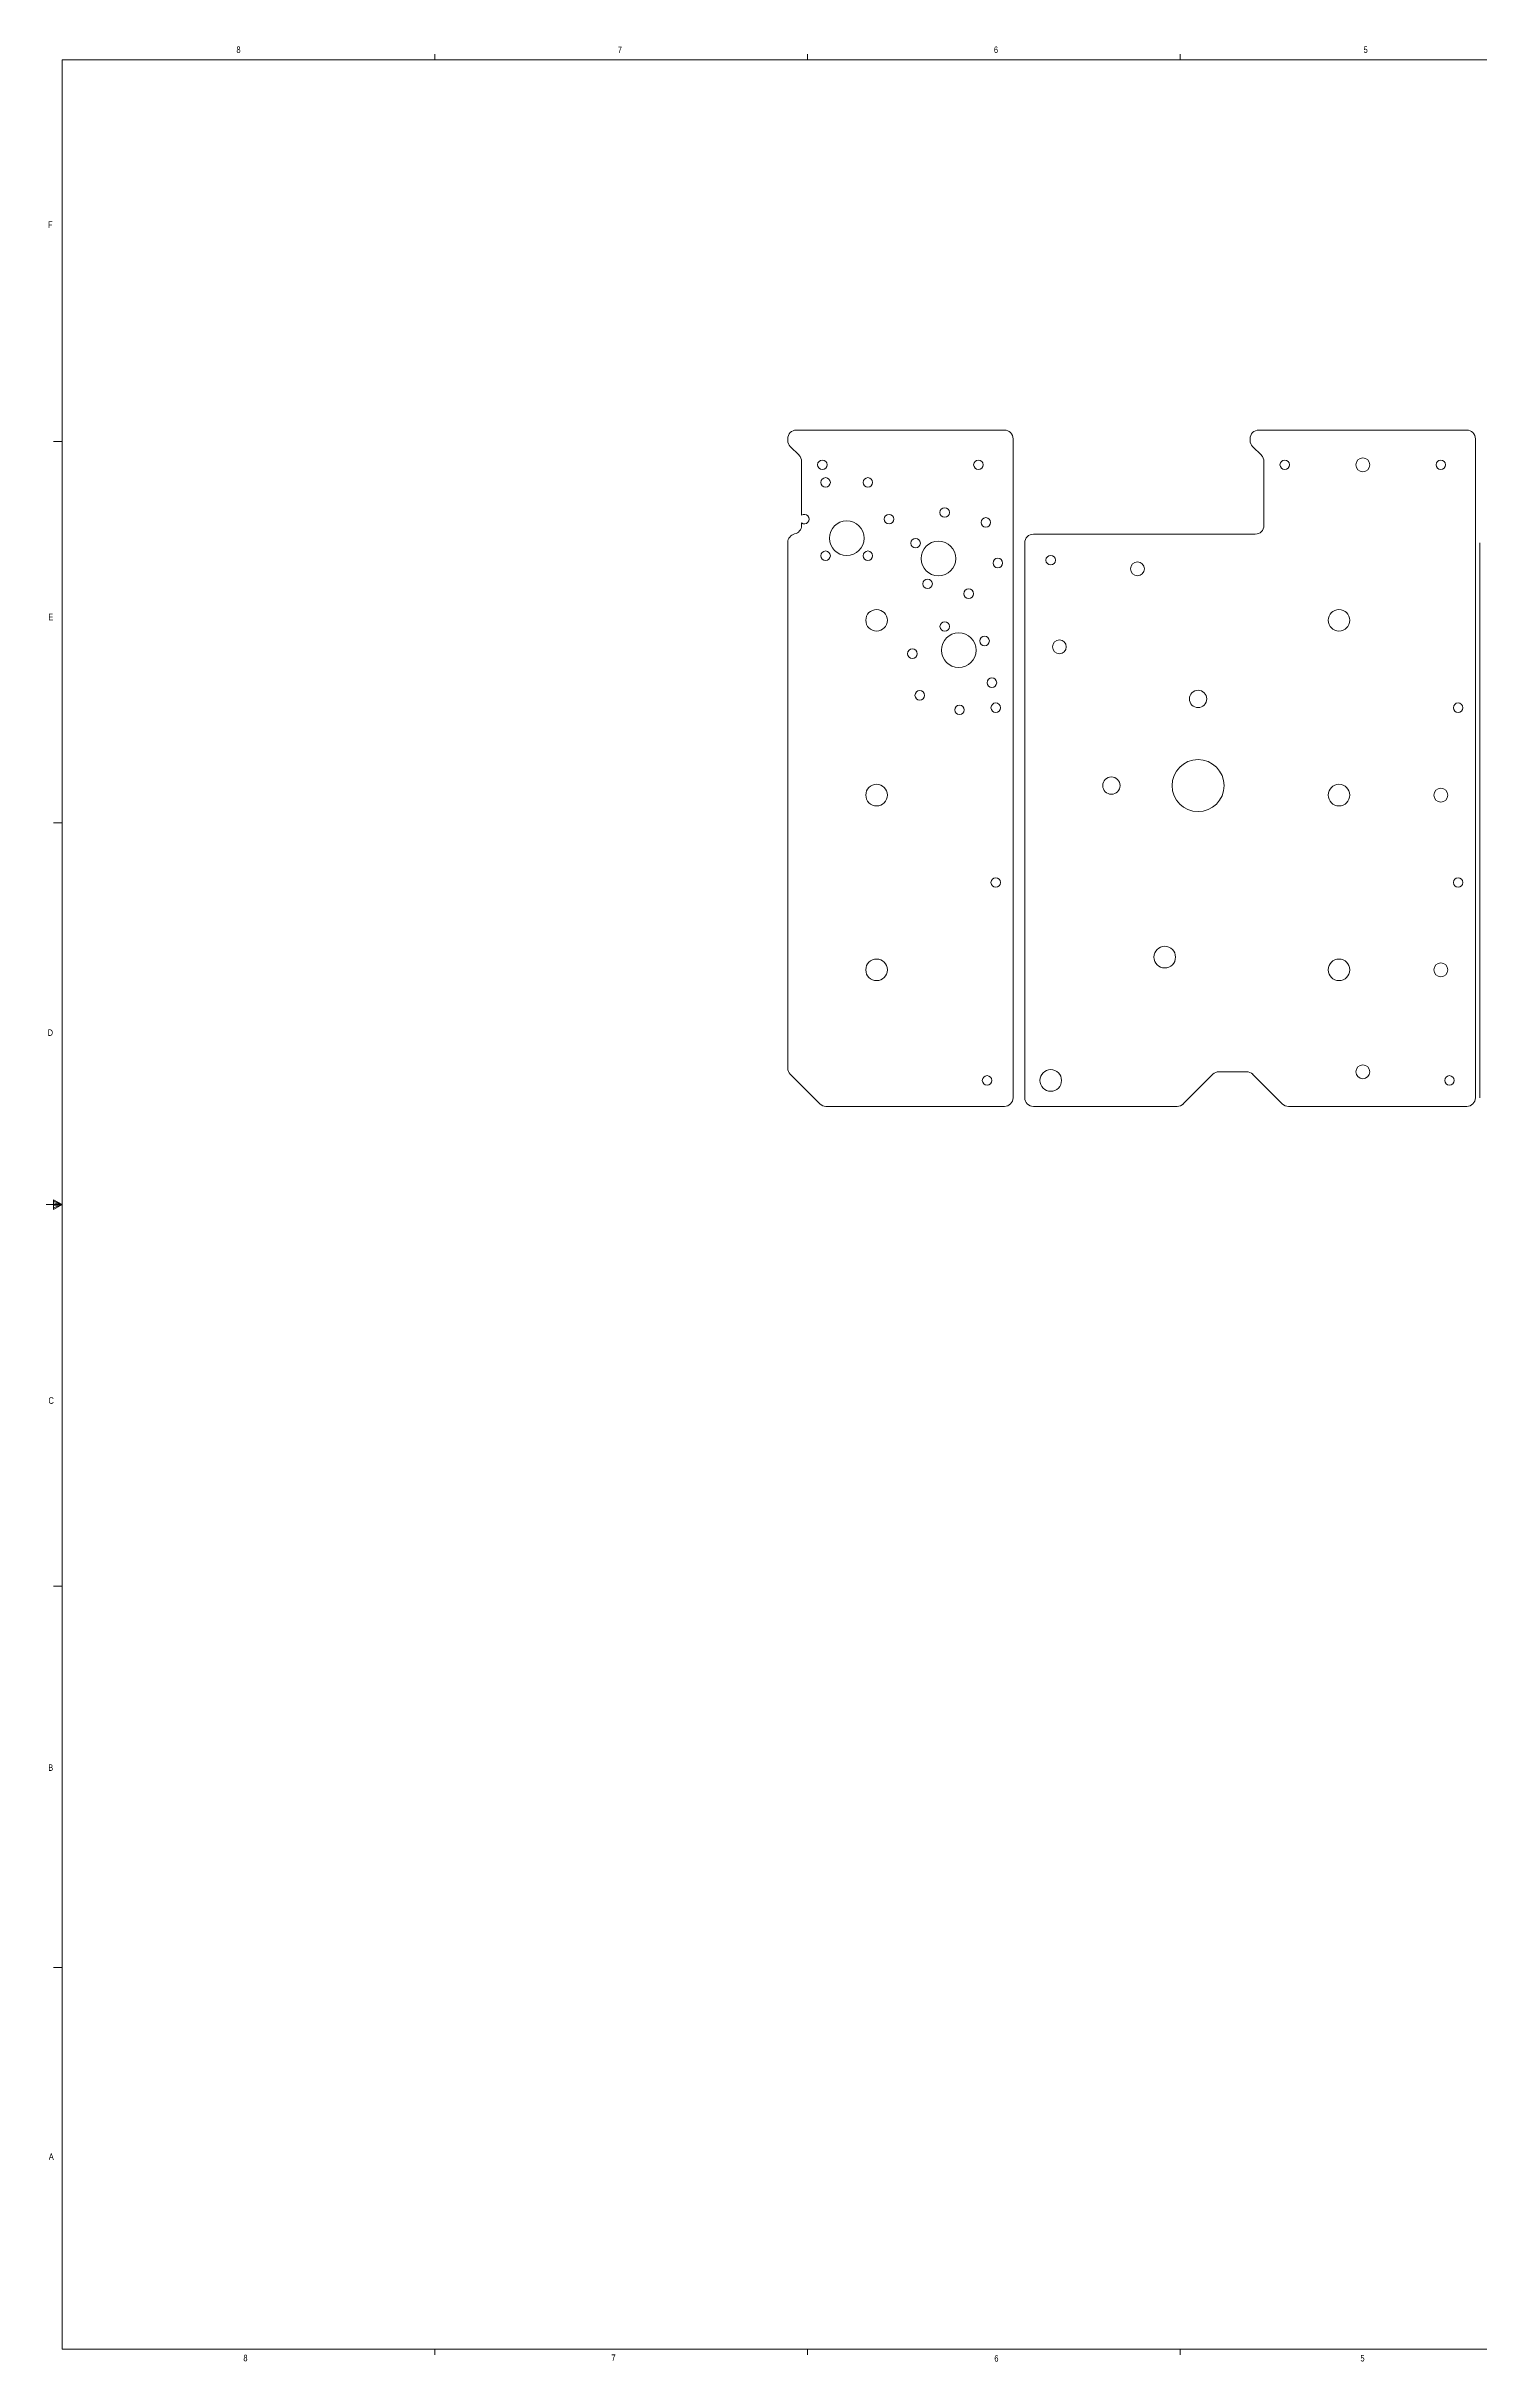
# Model space of a CAD drawing. Header units: inches. Extents: x 0.3 to 43.9, y 0.2 to 33.7.
# Drawn here: x 0.29 to 20.97, y 0.23 to 33.61 of the extents above; entities that cross this region are included whole.
import ezdxf

# ---------------------------------------------------------------- set-up
doc = ezdxf.new("R2010")
doc.units = ezdxf.units.IN
doc.header["$MEASUREMENT"] = 0
doc.styles.add('SLDTEXTSTYLE0', font='TXT', dxfattribs={"width": 0.75})

msp = doc.modelspace()

# ---------------------------------------------------------------- linework, layer by layer
at = {"color": 7, "linetype": 'Continuous', "lineweight": 0}
for p, q in [((0.523, 33.411), (43.523, 33.411)), ((0.523, 33.411), (0.523, 0.411)), ((5.898, 33.411), (5.898, 33.495)), ((11.273, 33.411), (11.273, 33.495)), ((16.648, 33.411), (16.648, 33.495)), ((0.523, 27.911), (0.398, 27.911)), ((0.523, 22.411), (0.398, 22.411)), ((0.523, 16.911), (0.294, 16.911)), ((0.399, 16.976), (0.399, 16.837)), ((0.523, 16.911), (0.399, 16.976)), ((0.399, 16.958), (0.523, 16.911)), ((0.399, 16.934), (0.523, 16.911)), ((0.399, 16.837), (0.523, 16.911)), ((0.399, 16.865), (0.523, 16.911)), ((0.399, 16.891), (0.523, 16.911)), ((0.523, 11.411), (0.398, 11.411)), ((0.523, 5.911), (0.398, 5.911)), ((43.523, 0.411), (0.523, 0.411)), ((5.898, 0.411), (5.898, 0.326)), ((11.273, 0.411), (11.273, 0.326)), ((16.648, 0.411), (16.648, 0.326))]:
    msp.add_line(p, q, dxfattribs=at)
at = {"color": 7, "linetype": 'Continuous', "lineweight": 15}
for p, q in [((14.111, 28.075), (11.111, 28.075)), ((20.779, 28.075), (17.779, 28.075)), ((10.986, 27.95), (10.986, 27.927)), ((11.15, 27.712), (11.023, 27.838)), ((14.236, 18.45), (14.236, 27.95)), ((17.654, 27.95), (17.654, 27.927)), ((17.818, 27.712), (17.691, 27.838)), ((20.904, 18.45), (20.904, 27.95)), ((11.186, 26.848), (11.186, 27.623)), ((17.854, 26.7), (17.854, 27.623)), ((11.186, 26.7), (11.186, 26.737)), ((10.986, 26.455), (10.986, 18.877)), ((14.404, 26.45), (14.404, 18.45)), ((17.729, 26.575), (14.529, 26.575)), ((20.965, 26.45), (20.965, 18.45)), ((11.45, 18.362), (11.023, 18.788)), ((17.118, 18.788), (16.691, 18.362)), ((17.603, 18.825), (17.206, 18.825)), ((18.118, 18.362), (17.691, 18.788)), ((11.538, 18.325), (14.111, 18.325)), ((14.529, 18.325), (16.603, 18.325)), ((18.206, 18.325), (20.779, 18.325))]:
    msp.add_line(p, q, dxfattribs=at)
for centre, radius in [((11.486, 27.575), 0.0689), ((11.532, 27.321), 0.0689), ((12.142, 27.321), 0.0689), ((13.736, 27.575), 0.0689), ((18.154, 27.575), 0.0689), ((19.279, 27.575), 0.1), ((20.404, 27.575), 0.0689), ((11.837, 26.517), 0.25), ((12.447, 26.792), 0.0689), ((13.25, 26.887), 0.0689), ((13.843, 26.744), 0.0689), ((12.83, 26.445), 0.0689), ((13.159, 26.224), 0.25), ((11.532, 26.264), 0.0689), ((12.142, 26.264), 0.0689), ((14.016, 26.159), 0.0689), ((14.779, 26.2), 0.0689), ((16.029, 26.075), 0.1), ((13.003, 25.859), 0.0689), ((13.596, 25.717), 0.0689), ((12.268, 25.333), 0.156), ((18.936, 25.333), 0.156), ((13.251, 25.244), 0.0689), ((13.452, 24.902), 0.25), ((13.825, 25.035), 0.0689), ((14.904, 24.95), 0.1), ((12.784, 24.852), 0.0689), ((13.931, 24.434), 0.0689), ((12.89, 24.251), 0.0689), ((13.463, 24.042), 0.0689), ((13.986, 24.073), 0.0689), ((16.904, 24.2), 0.125), ((20.654, 24.073), 0.0689), ((15.654, 22.95), 0.125), ((16.904, 22.95), 0.375), ((12.268, 22.813), 0.156), ((18.936, 22.813), 0.156), ((20.404, 22.813), 0.1), ((13.986, 21.553), 0.0689), ((20.654, 21.553), 0.0689), ((12.268, 20.294), 0.156), ((16.423, 20.477), 0.156), ((18.936, 20.294), 0.156), ((20.404, 20.294), 0.1), ((13.861, 18.7), 0.0689), ((14.779, 18.7), 0.156), ((19.279, 18.825), 0.1), ((20.529, 18.7), 0.0689)]:
    msp.add_circle(centre, radius, dxfattribs=at)
for centre, radius, start, end in [((11.111, 27.95), 0.125, 90, 180), ((14.111, 27.95), 0.125, 0, 90), ((17.779, 27.95), 0.125, 90, 180), ((20.779, 27.95), 0.125, 0, 90), ((11.111, 27.927), 0.125, 180, 225), ((11.061, 27.623), 0.125, 0, 45), ((17.779, 27.927), 0.125, 180, 225), ((17.729, 27.623), 0.125, 0, 45), ((11.227, 26.792), 0.0689, 234.1322, 125.8678), ((11.111, 26.455), 0.125, 101.537, 180), ((11.061, 26.7), 0.125, 281.537, 0), ((14.529, 26.45), 0.125, 90, 180), ((17.729, 26.7), 0.125, 270, 0), ((11.111, 18.877), 0.125, 180, 225), ((17.206, 18.7), 0.125, 90, 135), ((17.603, 18.7), 0.125, 45, 90), ((11.538, 18.45), 0.125, 225, 270), ((14.111, 18.45), 0.125, 270, 0), ((14.529, 18.45), 0.125, 180, 270), ((16.603, 18.45), 0.125, 270, 315), ((18.206, 18.45), 0.125, 225, 270), ((20.779, 18.45), 0.125, 270, 0)]:
    msp.add_arc(centre, radius, start, end, dxfattribs=at)

# ---------------------------------------------------------------- texts
at = {"color": 7, "linetype": 'Continuous', "lineweight": 0, "char_height": 0.0938, "attachment_point": 1, "style": 'SLDTEXTSTYLE0'}
for s, insert in [('8', (3.036, 33.607)), ('7', (8.536, 33.605)), ('6', (13.96, 33.606)), ('5', (19.291, 33.607)), ('F', (0.318, 31.084)), ('E', (0.322, 25.428)), ('D', (0.313, 19.436)), ('C', (0.325, 14.132)), ('B', (0.322, 8.84)), ('A', (0.33, 3.231)), ('8', (3.136, 0.329)), ('7', (8.444, 0.332)), ('6', (13.966, 0.323)), ('5', (19.245, 0.325))]:
    msp.add_mtext(s, dxfattribs=dict(at, insert=insert))

doc.saveas('drawing.dxf')
